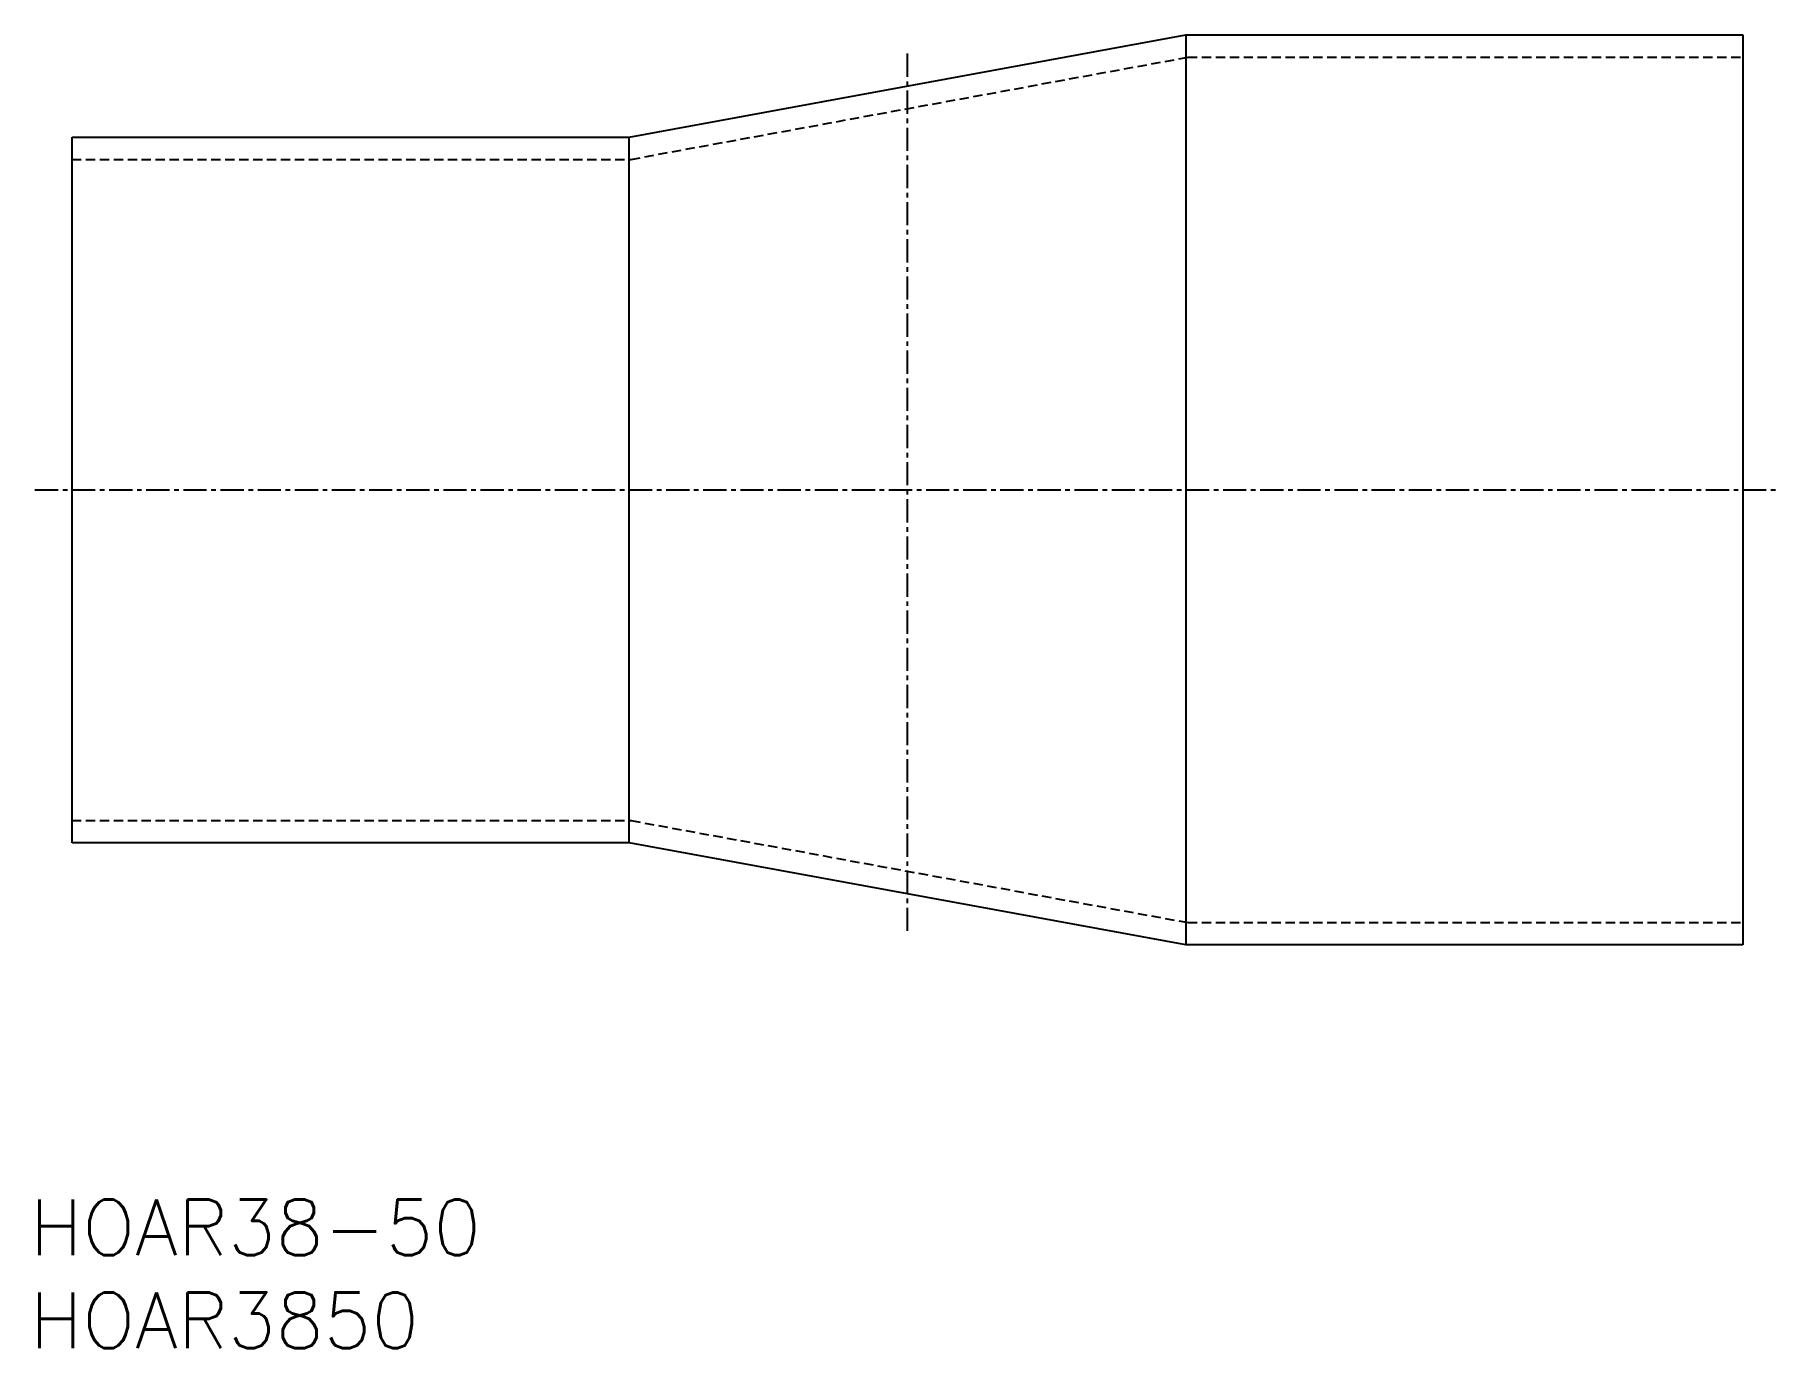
# Model space of a CAD drawing. Extents: x 101.5 to 195.5, y 58.8 to 129.5.
import ezdxf
from ezdxf.enums import TextEntityAlignment as Align

# ---------------------------------------------------------------- set-up
doc = ezdxf.new("R2010")
doc.units = 0
doc.linetypes.add('CENTER', pattern=[2, 1.25, -0.25, 0.25, -0.25])
doc.linetypes.add('DASHED', pattern=[0.75, 0.5, -0.25])
doc.layers.get('0').update_dxf_attribs({"linetype": 'CONTINUOUS'})
doc.layers.add('CENTER', color=1, linetype='CENTER')
doc.styles.get("Standard").update_dxf_attribs({"font": 'txt.shx', "bigfont": 'extfont.shx'})

msp = doc.modelspace()

# ---------------------------------------------------------------- linework, layer by layer
at = {"color": 7, "linetype": 'CONTINUOUS'}
for p, q in [((163.5, 129.5), (163.5, 80.5)), ((193.5, 129.5), (193.5, 80.5)), ((103.5, 86), (103.5, 124)), ((133.5, 86), (133.5, 124))]:
    msp.add_line(p, q, dxfattribs=at)
for points in [[(103.5, 124), (133.5, 124), (163.5, 129.5), (193.5, 129.5)], [(193.5, 80.5), (163.5, 80.5), (133.5, 86), (103.5, 86)]]:
    msp.add_lwpolyline(points, dxfattribs=at)
at = {"color": 3, "linetype": 'DASHED'}
for points in [[(103.5, 122.8), (133.609, 122.8), (163.609, 128.3), (193.5, 128.3)], [(103.5, 87.2), (133.609, 87.2), (163.609, 81.7), (193.5, 81.7)]]:
    msp.add_lwpolyline(points, dxfattribs=at)
at = {"layer": 'CENTER', "color": 1, "linetype": 'CENTER'}
for p, q in [((148.5, 81.25), (148.5, 128.75)), ((101.5, 105), (195.5, 105))]:
    msp.add_line(p, q, dxfattribs=at)

# ---------------------------------------------------------------- texts
at = {"color": 7, "linetype": 'CONTINUOUS'}
for s, p in [('HOAR38-50', (101.232, 65.292)), ('HOAR3850', (101.232, 60.292))]:
    msp.add_text(s, height=3, dxfattribs=at).set_placement(p, align=Align.MIDDLE_LEFT)

doc.saveas('drawing.dxf')
